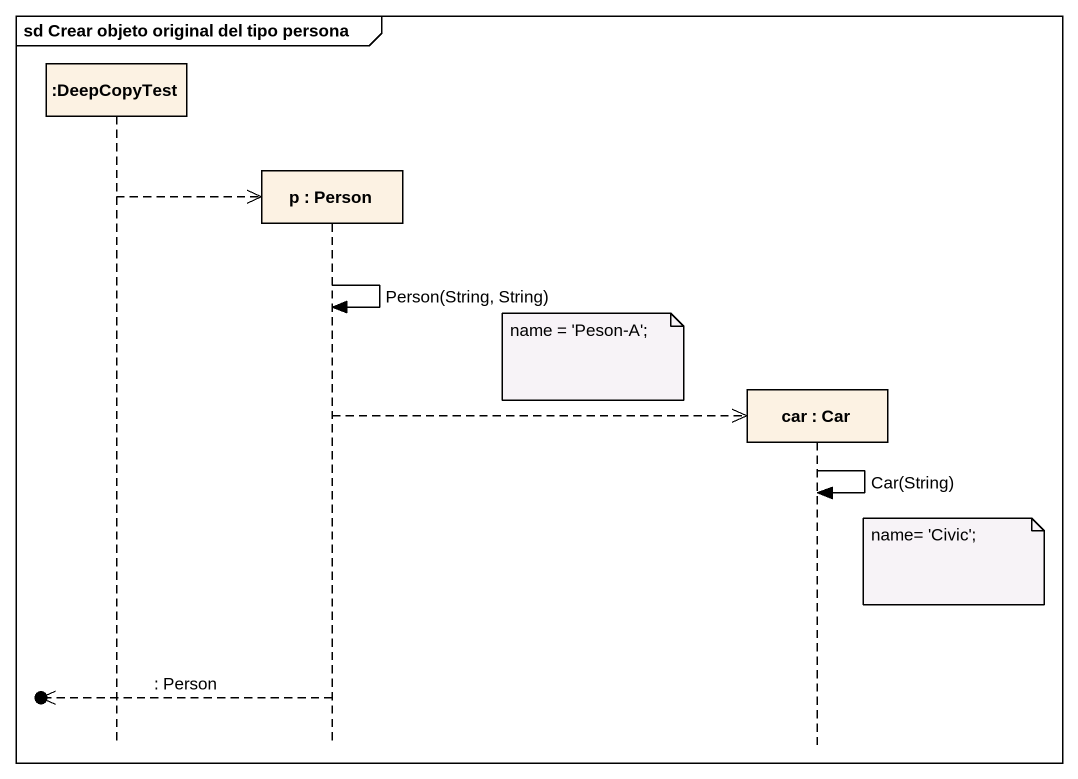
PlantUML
@startuml
mainframe sd Crear objeto original del tipo persona
hide footbox
participant ":DeepCopyTest" as DeepCopyTest
participant "p : Person" as p
participant "car : Car" as car

DeepCopyTest -->> p **
p -> p : Person(String, String)
note left of car : name = 'Peson-A';
p -->> car **
car -> car : Car(String)
note right of car : name= 'Civic';
[o<<-- p : : Person
@enduml
